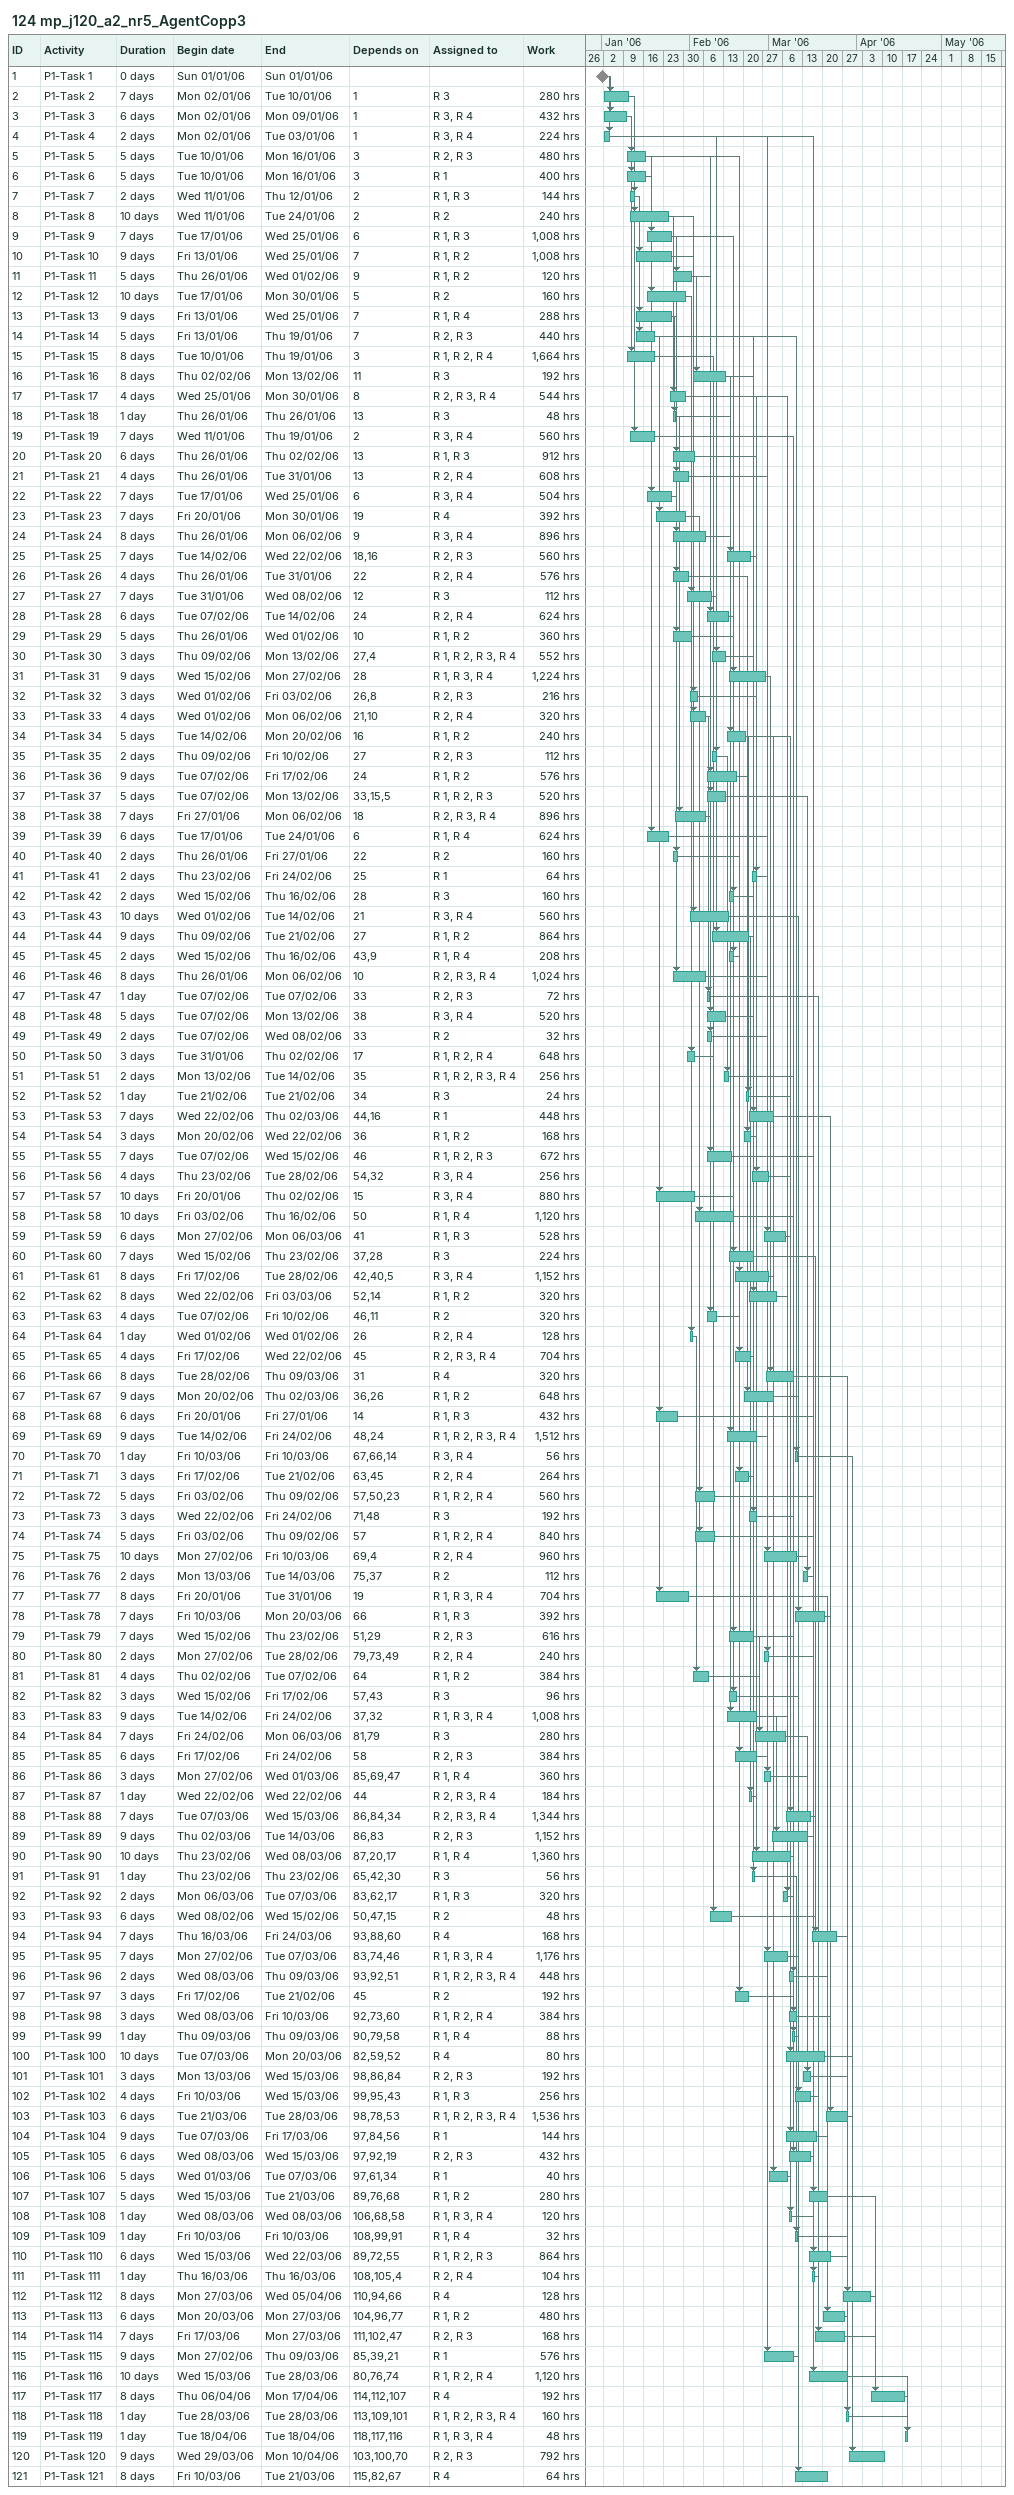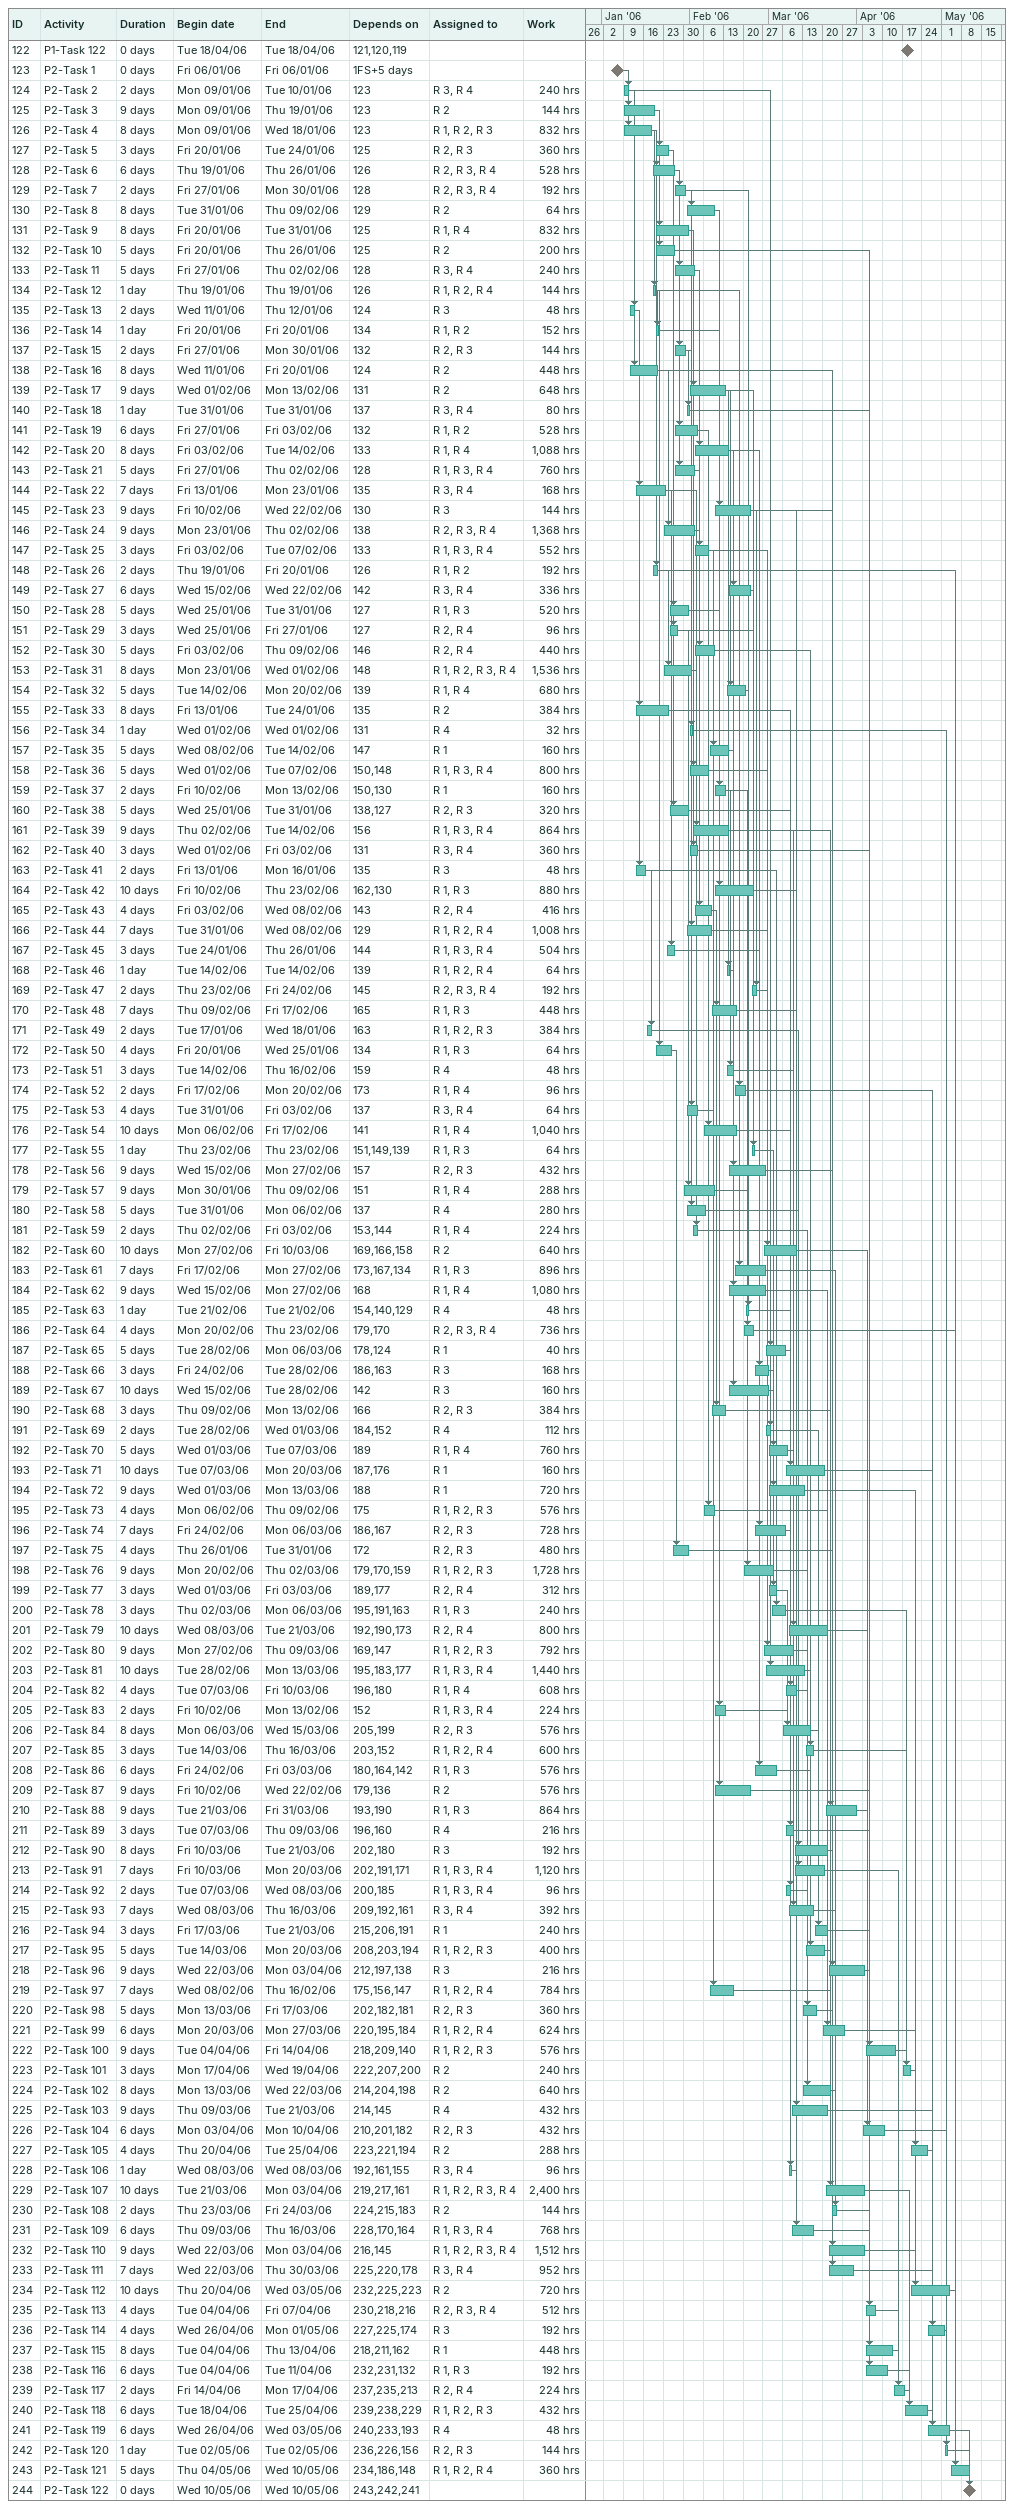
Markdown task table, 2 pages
124 mp_j120_a2_nr5_AgentCopp3

| ID | Task | Duration | Start | Finish | Predecessors | Resources | Work (h) |
|---|---|---|---|---|---|---|---|
| 1 | P1-Task 1 | 0d | 2006-01-01 | 2006-01-01 |  |  |  |
| 2 | P1-Task 2 | 7d | 2006-01-02 | 2006-01-10 | 1 | R 3 | 280 |
| 3 | P1-Task 3 | 6d | 2006-01-02 | 2006-01-09 | 1 | R 3, R 4 | 432 |
| 4 | P1-Task 4 | 2d | 2006-01-02 | 2006-01-03 | 1 | R 3, R 4 | 224 |
| 5 | P1-Task 5 | 5d | 2006-01-10 | 2006-01-16 | 3 | R 2, R 3 | 480 |
| 6 | P1-Task 6 | 5d | 2006-01-10 | 2006-01-16 | 3 | R 1 | 400 |
| 7 | P1-Task 7 | 2d | 2006-01-11 | 2006-01-12 | 2 | R 1, R 3 | 144 |
| 8 | P1-Task 8 | 10d | 2006-01-11 | 2006-01-24 | 2 | R 2 | 240 |
| 9 | P1-Task 9 | 7d | 2006-01-17 | 2006-01-25 | 6 | R 1, R 3 | 1008 |
| 10 | P1-Task 10 | 9d | 2006-01-13 | 2006-01-25 | 7 | R 1, R 2 | 1008 |
| 11 | P1-Task 11 | 5d | 2006-01-26 | 2006-02-01 | 9 | R 1, R 2 | 120 |
| 12 | P1-Task 12 | 10d | 2006-01-17 | 2006-01-30 | 5 | R 2 | 160 |
| 13 | P1-Task 13 | 9d | 2006-01-13 | 2006-01-25 | 7 | R 1, R 4 | 288 |
| 14 | P1-Task 14 | 5d | 2006-01-13 | 2006-01-19 | 7 | R 2, R 3 | 440 |
| 15 | P1-Task 15 | 8d | 2006-01-10 | 2006-01-19 | 3 | R 1, R 2, R 4 | 1664 |
| 16 | P1-Task 16 | 8d | 2006-02-02 | 2006-02-13 | 11 | R 3 | 192 |
| 17 | P1-Task 17 | 4d | 2006-01-25 | 2006-01-30 | 8 | R 2, R 3, R 4 | 544 |
| 18 | P1-Task 18 | 1d | 2006-01-26 | 2006-01-26 | 13 | R 3 | 48 |
| 19 | P1-Task 19 | 7d | 2006-01-11 | 2006-01-19 | 2 | R 3, R 4 | 560 |
| 20 | P1-Task 20 | 6d | 2006-01-26 | 2006-02-02 | 13 | R 1, R 3 | 912 |
| 21 | P1-Task 21 | 4d | 2006-01-26 | 2006-01-31 | 13 | R 2, R 4 | 608 |
| 22 | P1-Task 22 | 7d | 2006-01-17 | 2006-01-25 | 6 | R 3, R 4 | 504 |
| 23 | P1-Task 23 | 7d | 2006-01-20 | 2006-01-30 | 19 | R 4 | 392 |
| 24 | P1-Task 24 | 8d | 2006-01-26 | 2006-02-06 | 9 | R 3, R 4 | 896 |
| 25 | P1-Task 25 | 7d | 2006-02-14 | 2006-02-22 | 18, 16 | R 2, R 3 | 560 |
| 26 | P1-Task 26 | 4d | 2006-01-26 | 2006-01-31 | 22 | R 2, R 4 | 576 |
| 27 | P1-Task 27 | 7d | 2006-01-31 | 2006-02-08 | 12 | R 3 | 112 |
| 28 | P1-Task 28 | 6d | 2006-02-07 | 2006-02-14 | 24 | R 2, R 4 | 624 |
| 29 | P1-Task 29 | 5d | 2006-01-26 | 2006-02-01 | 10 | R 1, R 2 | 360 |
| 30 | P1-Task 30 | 3d | 2006-02-09 | 2006-02-13 | 27, 4 | R 1, R 2, R 3, R 4 | 552 |
| 31 | P1-Task 31 | 9d | 2006-02-15 | 2006-02-27 | 28 | R 1, R 3, R 4 | 1224 |
| 32 | P1-Task 32 | 3d | 2006-02-01 | 2006-02-03 | 26, 8 | R 2, R 3 | 216 |
| 33 | P1-Task 33 | 4d | 2006-02-01 | 2006-02-06 | 21, 10 | R 2, R 4 | 320 |
| 34 | P1-Task 34 | 5d | 2006-02-14 | 2006-02-20 | 16 | R 1, R 2 | 240 |
| 35 | P1-Task 35 | 2d | 2006-02-09 | 2006-02-10 | 27 | R 2, R 3 | 112 |
| 36 | P1-Task 36 | 9d | 2006-02-07 | 2006-02-17 | 24 | R 1, R 2 | 576 |
| 37 | P1-Task 37 | 5d | 2006-02-07 | 2006-02-13 | 33, 15, 5 | R 1, R 2, R 3 | 520 |
| 38 | P1-Task 38 | 7d | 2006-01-27 | 2006-02-06 | 18 | R 2, R 3, R 4 | 896 |
| 39 | P1-Task 39 | 6d | 2006-01-17 | 2006-01-24 | 6 | R 1, R 4 | 624 |
| 40 | P1-Task 40 | 2d | 2006-01-26 | 2006-01-27 | 22 | R 2 | 160 |
| 41 | P1-Task 41 | 2d | 2006-02-23 | 2006-02-24 | 25 | R 1 | 64 |
| 42 | P1-Task 42 | 2d | 2006-02-15 | 2006-02-16 | 28 | R 3 | 160 |
| 43 | P1-Task 43 | 10d | 2006-02-01 | 2006-02-14 | 21 | R 3, R 4 | 560 |
| 44 | P1-Task 44 | 9d | 2006-02-09 | 2006-02-21 | 27 | R 1, R 2 | 864 |
| 45 | P1-Task 45 | 2d | 2006-02-15 | 2006-02-16 | 43, 9 | R 1, R 4 | 208 |
| 46 | P1-Task 46 | 8d | 2006-01-26 | 2006-02-06 | 10 | R 2, R 3, R 4 | 1024 |
| 47 | P1-Task 47 | 1d | 2006-02-07 | 2006-02-07 | 33 | R 2, R 3 | 72 |
| 48 | P1-Task 48 | 5d | 2006-02-07 | 2006-02-13 | 38 | R 3, R 4 | 520 |
| 49 | P1-Task 49 | 2d | 2006-02-07 | 2006-02-08 | 33 | R 2 | 32 |
| 50 | P1-Task 50 | 3d | 2006-01-31 | 2006-02-02 | 17 | R 1, R 2, R 4 | 648 |
| 51 | P1-Task 51 | 2d | 2006-02-13 | 2006-02-14 | 35 | R 1, R 2, R 3, R 4 | 256 |
| 52 | P1-Task 52 | 1d | 2006-02-21 | 2006-02-21 | 34 | R 3 | 24 |
| 53 | P1-Task 53 | 7d | 2006-02-22 | 2006-03-02 | 44, 16 | R 1 | 448 |
| 54 | P1-Task 54 | 3d | 2006-02-20 | 2006-02-22 | 36 | R 1, R 2 | 168 |
| 55 | P1-Task 55 | 7d | 2006-02-07 | 2006-02-15 | 46 | R 1, R 2, R 3 | 672 |
| 56 | P1-Task 56 | 4d | 2006-02-23 | 2006-02-28 | 54, 32 | R 3, R 4 | 256 |
| 57 | P1-Task 57 | 10d | 2006-01-20 | 2006-02-02 | 15 | R 3, R 4 | 880 |
| 58 | P1-Task 58 | 10d | 2006-02-03 | 2006-02-16 | 50 | R 1, R 4 | 1120 |
| 59 | P1-Task 59 | 6d | 2006-02-27 | 2006-03-06 | 41 | R 1, R 3 | 528 |
| 60 | P1-Task 60 | 7d | 2006-02-15 | 2006-02-23 | 37, 28 | R 3 | 224 |
| 61 | P1-Task 61 | 8d | 2006-02-17 | 2006-02-28 | 42, 40, 5 | R 3, R 4 | 1152 |
| 62 | P1-Task 62 | 8d | 2006-02-22 | 2006-03-03 | 52, 14 | R 1, R 2 | 320 |
| 63 | P1-Task 63 | 4d | 2006-02-07 | 2006-02-10 | 46, 11 | R 2 | 320 |
| 64 | P1-Task 64 | 1d | 2006-02-01 | 2006-02-01 | 26 | R 2, R 4 | 128 |
| 65 | P1-Task 65 | 4d | 2006-02-17 | 2006-02-22 | 45 | R 2, R 3, R 4 | 704 |
| 66 | P1-Task 66 | 8d | 2006-02-28 | 2006-03-09 | 31 | R 4 | 320 |
| 67 | P1-Task 67 | 9d | 2006-02-20 | 2006-03-02 | 36, 26 | R 1, R 2 | 648 |
| 68 | P1-Task 68 | 6d | 2006-01-20 | 2006-01-27 | 14 | R 1, R 3 | 432 |
| 69 | P1-Task 69 | 9d | 2006-02-14 | 2006-02-24 | 48, 24 | R 1, R 2, R 3, R 4 | 1512 |
| 70 | P1-Task 70 | 1d | 2006-03-10 | 2006-03-10 | 67, 66, 14 | R 3, R 4 | 56 |
| 71 | P1-Task 71 | 3d | 2006-02-17 | 2006-02-21 | 63, 45 | R 2, R 4 | 264 |
| 72 | P1-Task 72 | 5d | 2006-02-03 | 2006-02-09 | 57, 50, 23 | R 1, R 2, R 4 | 560 |
| 73 | P1-Task 73 | 3d | 2006-02-22 | 2006-02-24 | 71, 48 | R 3 | 192 |
| 74 | P1-Task 74 | 5d | 2006-02-03 | 2006-02-09 | 57 | R 1, R 2, R 4 | 840 |
| 75 | P1-Task 75 | 10d | 2006-02-27 | 2006-03-10 | 69, 4 | R 2, R 4 | 960 |
| 76 | P1-Task 76 | 2d | 2006-03-13 | 2006-03-14 | 75, 37 | R 2 | 112 |
| 77 | P1-Task 77 | 8d | 2006-01-20 | 2006-01-31 | 19 | R 1, R 3, R 4 | 704 |
| 78 | P1-Task 78 | 7d | 2006-03-10 | 2006-03-20 | 66 | R 1, R 3 | 392 |
| 79 | P1-Task 79 | 7d | 2006-02-15 | 2006-02-23 | 51, 29 | R 2, R 3 | 616 |
| 80 | P1-Task 80 | 2d | 2006-02-27 | 2006-02-28 | 79, 73, 49 | R 2, R 4 | 240 |
| 81 | P1-Task 81 | 4d | 2006-02-02 | 2006-02-07 | 64 | R 1, R 2 | 384 |
| 82 | P1-Task 82 | 3d | 2006-02-15 | 2006-02-17 | 57, 43 | R 3 | 96 |
| 83 | P1-Task 83 | 9d | 2006-02-14 | 2006-02-24 | 37, 32 | R 1, R 3, R 4 | 1008 |
| 84 | P1-Task 84 | 7d | 2006-02-24 | 2006-03-06 | 81, 79 | R 3 | 280 |
| 85 | P1-Task 85 | 6d | 2006-02-17 | 2006-02-24 | 58 | R 2, R 3 | 384 |
| 86 | P1-Task 86 | 3d | 2006-02-27 | 2006-03-01 | 85, 69, 47 | R 1, R 4 | 360 |
| 87 | P1-Task 87 | 1d | 2006-02-22 | 2006-02-22 | 44 | R 2, R 3, R 4 | 184 |
| 88 | P1-Task 88 | 7d | 2006-03-07 | 2006-03-15 | 86, 84, 34 | R 2, R 3, R 4 | 1344 |
| 89 | P1-Task 89 | 9d | 2006-03-02 | 2006-03-14 | 86, 83 | R 2, R 3 | 1152 |
| 90 | P1-Task 90 | 10d | 2006-02-23 | 2006-03-08 | 87, 20, 17 | R 1, R 4 | 1360 |
| 91 | P1-Task 91 | 1d | 2006-02-23 | 2006-02-23 | 65, 42, 30 | R 3 | 56 |
| 92 | P1-Task 92 | 2d | 2006-03-06 | 2006-03-07 | 83, 62, 17 | R 1, R 3 | 320 |
| 93 | P1-Task 93 | 6d | 2006-02-08 | 2006-02-15 | 50, 47, 15 | R 2 | 48 |
| 94 | P1-Task 94 | 7d | 2006-03-16 | 2006-03-24 | 93, 88, 60 | R 4 | 168 |
| 95 | P1-Task 95 | 7d | 2006-02-27 | 2006-03-07 | 83, 74, 46 | R 1, R 3, R 4 | 1176 |
| 96 | P1-Task 96 | 2d | 2006-03-08 | 2006-03-09 | 93, 92, 51 | R 1, R 2, R 3, R 4 | 448 |
| 97 | P1-Task 97 | 3d | 2006-02-17 | 2006-02-21 | 45 | R 2 | 192 |
| 98 | P1-Task 98 | 3d | 2006-03-08 | 2006-03-10 | 92, 73, 60 | R 1, R 2, R 4 | 384 |
| 99 | P1-Task 99 | 1d | 2006-03-09 | 2006-03-09 | 90, 79, 58 | R 1, R 4 | 88 |
| 100 | P1-Task 100 | 10d | 2006-03-07 | 2006-03-20 | 82, 59, 52 | R 4 | 80 |
| 101 | P1-Task 101 | 3d | 2006-03-13 | 2006-03-15 | 98, 86, 84 | R 2, R 3 | 192 |
| 102 | P1-Task 102 | 4d | 2006-03-10 | 2006-03-15 | 99, 95, 43 | R 1, R 3 | 256 |
| 103 | P1-Task 103 | 6d | 2006-03-21 | 2006-03-28 | 98, 78, 53 | R 1, R 2, R 3, R 4 | 1536 |
| 104 | P1-Task 104 | 9d | 2006-03-07 | 2006-03-17 | 97, 84, 56 | R 1 | 144 |
| 105 | P1-Task 105 | 6d | 2006-03-08 | 2006-03-15 | 97, 92, 19 | R 2, R 3 | 432 |
| 106 | P1-Task 106 | 5d | 2006-03-01 | 2006-03-07 | 97, 61, 34 | R 1 | 40 |
| 107 | P1-Task 107 | 5d | 2006-03-15 | 2006-03-21 | 89, 76, 68 | R 1, R 2 | 280 |
| 108 | P1-Task 108 | 1d | 2006-03-08 | 2006-03-08 | 106, 68, 58 | R 1, R 3, R 4 | 120 |
| 109 | P1-Task 109 | 1d | 2006-03-10 | 2006-03-10 | 108, 99, 91 | R 1, R 4 | 32 |
| 110 | P1-Task 110 | 6d | 2006-03-15 | 2006-03-22 | 89, 72, 55 | R 1, R 2, R 3 | 864 |
| 111 | P1-Task 111 | 1d | 2006-03-16 | 2006-03-16 | 108, 105, 4 | R 2, R 4 | 104 |
| 112 | P1-Task 112 | 8d | 2006-03-27 | 2006-04-05 | 110, 94, 66 | R 4 | 128 |
| 113 | P1-Task 113 | 6d | 2006-03-20 | 2006-03-27 | 104, 96, 77 | R 1, R 2 | 480 |
| 114 | P1-Task 114 | 7d | 2006-03-17 | 2006-03-27 | 111, 102, 47 | R 2, R 3 | 168 |
| 115 | P1-Task 115 | 9d | 2006-02-27 | 2006-03-09 | 85, 39, 21 | R 1 | 576 |
| 116 | P1-Task 116 | 10d | 2006-03-15 | 2006-03-28 | 80, 76, 74 | R 1, R 2, R 4 | 1120 |
| 117 | P1-Task 117 | 8d | 2006-04-06 | 2006-04-17 | 114, 112, 107 | R 4 | 192 |
| 118 | P1-Task 118 | 1d | 2006-03-28 | 2006-03-28 | 113, 109, 101 | R 1, R 2, R 3, R 4 | 160 |
| 119 | P1-Task 119 | 1d | 2006-04-18 | 2006-04-18 | 118, 117, 116 | R 1, R 3, R 4 | 48 |
| 120 | P1-Task 120 | 9d | 2006-03-29 | 2006-04-10 | 103, 100, 70 | R 2, R 3 | 792 |
| 121 | P1-Task 121 | 8d | 2006-03-10 | 2006-03-21 | 115, 82, 67 | R 4 | 64 |
| 122 | P1-Task 122 | 0d | 2006-04-18 | 2006-04-18 | 121, 120, 119 |  |  |
| 123 | P2-Task 1 | 0d | 2006-01-06 | 2006-01-06 | 1FS+5d |  |  |
| 124 | P2-Task 2 | 2d | 2006-01-09 | 2006-01-10 | 123 | R 3, R 4 | 240 |
| 125 | P2-Task 3 | 9d | 2006-01-09 | 2006-01-19 | 123 | R 2 | 144 |
| 126 | P2-Task 4 | 8d | 2006-01-09 | 2006-01-18 | 123 | R 1, R 2, R 3 | 832 |
| 127 | P2-Task 5 | 3d | 2006-01-20 | 2006-01-24 | 125 | R 2, R 3 | 360 |
| 128 | P2-Task 6 | 6d | 2006-01-19 | 2006-01-26 | 126 | R 2, R 3, R 4 | 528 |
| 129 | P2-Task 7 | 2d | 2006-01-27 | 2006-01-30 | 128 | R 2, R 3, R 4 | 192 |
| 130 | P2-Task 8 | 8d | 2006-01-31 | 2006-02-09 | 129 | R 2 | 64 |
| 131 | P2-Task 9 | 8d | 2006-01-20 | 2006-01-31 | 125 | R 1, R 4 | 832 |
| 132 | P2-Task 10 | 5d | 2006-01-20 | 2006-01-26 | 125 | R 2 | 200 |
| 133 | P2-Task 11 | 5d | 2006-01-27 | 2006-02-02 | 128 | R 3, R 4 | 240 |
| 134 | P2-Task 12 | 1d | 2006-01-19 | 2006-01-19 | 126 | R 1, R 2, R 4 | 144 |
| 135 | P2-Task 13 | 2d | 2006-01-11 | 2006-01-12 | 124 | R 3 | 48 |
| 136 | P2-Task 14 | 1d | 2006-01-20 | 2006-01-20 | 134 | R 1, R 2 | 152 |
| 137 | P2-Task 15 | 2d | 2006-01-27 | 2006-01-30 | 132 | R 2, R 3 | 144 |
| 138 | P2-Task 16 | 8d | 2006-01-11 | 2006-01-20 | 124 | R 2 | 448 |
| 139 | P2-Task 17 | 9d | 2006-02-01 | 2006-02-13 | 131 | R 2 | 648 |
| 140 | P2-Task 18 | 1d | 2006-01-31 | 2006-01-31 | 137 | R 3, R 4 | 80 |
| 141 | P2-Task 19 | 6d | 2006-01-27 | 2006-02-03 | 132 | R 1, R 2 | 528 |
| 142 | P2-Task 20 | 8d | 2006-02-03 | 2006-02-14 | 133 | R 1, R 4 | 1088 |
| 143 | P2-Task 21 | 5d | 2006-01-27 | 2006-02-02 | 128 | R 1, R 3, R 4 | 760 |
| 144 | P2-Task 22 | 7d | 2006-01-13 | 2006-01-23 | 135 | R 3, R 4 | 168 |
| 145 | P2-Task 23 | 9d | 2006-02-10 | 2006-02-22 | 130 | R 3 | 144 |
| 146 | P2-Task 24 | 9d | 2006-01-23 | 2006-02-02 | 138 | R 2, R 3, R 4 | 1368 |
| 147 | P2-Task 25 | 3d | 2006-02-03 | 2006-02-07 | 133 | R 1, R 3, R 4 | 552 |
| 148 | P2-Task 26 | 2d | 2006-01-19 | 2006-01-20 | 126 | R 1, R 2 | 192 |
| 149 | P2-Task 27 | 6d | 2006-02-15 | 2006-02-22 | 142 | R 3, R 4 | 336 |
| 150 | P2-Task 28 | 5d | 2006-01-25 | 2006-01-31 | 127 | R 1, R 3 | 520 |
| 151 | P2-Task 29 | 3d | 2006-01-25 | 2006-01-27 | 127 | R 2, R 4 | 96 |
| 152 | P2-Task 30 | 5d | 2006-02-03 | 2006-02-09 | 146 | R 2, R 4 | 440 |
| 153 | P2-Task 31 | 8d | 2006-01-23 | 2006-02-01 | 148 | R 1, R 2, R 3, R 4 | 1536 |
| 154 | P2-Task 32 | 5d | 2006-02-14 | 2006-02-20 | 139 | R 1, R 4 | 680 |
| 155 | P2-Task 33 | 8d | 2006-01-13 | 2006-01-24 | 135 | R 2 | 384 |
| 156 | P2-Task 34 | 1d | 2006-02-01 | 2006-02-01 | 131 | R 4 | 32 |
| 157 | P2-Task 35 | 5d | 2006-02-08 | 2006-02-14 | 147 | R 1 | 160 |
| 158 | P2-Task 36 | 5d | 2006-02-01 | 2006-02-07 | 150, 148 | R 1, R 3, R 4 | 800 |
| 159 | P2-Task 37 | 2d | 2006-02-10 | 2006-02-13 | 150, 130 | R 1 | 160 |
| 160 | P2-Task 38 | 5d | 2006-01-25 | 2006-01-31 | 138, 127 | R 2, R 3 | 320 |
| 161 | P2-Task 39 | 9d | 2006-02-02 | 2006-02-14 | 156 | R 1, R 3, R 4 | 864 |
| 162 | P2-Task 40 | 3d | 2006-02-01 | 2006-02-03 | 131 | R 3, R 4 | 360 |
| 163 | P2-Task 41 | 2d | 2006-01-13 | 2006-01-16 | 135 | R 3 | 48 |
| 164 | P2-Task 42 | 10d | 2006-02-10 | 2006-02-23 | 162, 130 | R 1, R 3 | 880 |
| 165 | P2-Task 43 | 4d | 2006-02-03 | 2006-02-08 | 143 | R 2, R 4 | 416 |
| 166 | P2-Task 44 | 7d | 2006-01-31 | 2006-02-08 | 129 | R 1, R 2, R 4 | 1008 |
| 167 | P2-Task 45 | 3d | 2006-01-24 | 2006-01-26 | 144 | R 1, R 3, R 4 | 504 |
| 168 | P2-Task 46 | 1d | 2006-02-14 | 2006-02-14 | 139 | R 1, R 2, R 4 | 64 |
| 169 | P2-Task 47 | 2d | 2006-02-23 | 2006-02-24 | 145 | R 2, R 3, R 4 | 192 |
| 170 | P2-Task 48 | 7d | 2006-02-09 | 2006-02-17 | 165 | R 1, R 3 | 448 |
| 171 | P2-Task 49 | 2d | 2006-01-17 | 2006-01-18 | 163 | R 1, R 2, R 3 | 384 |
| 172 | P2-Task 50 | 4d | 2006-01-20 | 2006-01-25 | 134 | R 1, R 3 | 64 |
| 173 | P2-Task 51 | 3d | 2006-02-14 | 2006-02-16 | 159 | R 4 | 48 |
| 174 | P2-Task 52 | 2d | 2006-02-17 | 2006-02-20 | 173 | R 1, R 4 | 96 |
| 175 | P2-Task 53 | 4d | 2006-01-31 | 2006-02-03 | 137 | R 3, R 4 | 64 |
| 176 | P2-Task 54 | 10d | 2006-02-06 | 2006-02-17 | 141 | R 1, R 4 | 1040 |
| 177 | P2-Task 55 | 1d | 2006-02-23 | 2006-02-23 | 151, 149, 139 | R 1, R 3 | 64 |
| 178 | P2-Task 56 | 9d | 2006-02-15 | 2006-02-27 | 157 | R 2, R 3 | 432 |
| 179 | P2-Task 57 | 9d | 2006-01-30 | 2006-02-09 | 151 | R 1, R 4 | 288 |
| 180 | P2-Task 58 | 5d | 2006-01-31 | 2006-02-06 | 137 | R 4 | 280 |
| 181 | P2-Task 59 | 2d | 2006-02-02 | 2006-02-03 | 153, 144 | R 1, R 4 | 224 |
| 182 | P2-Task 60 | 10d | 2006-02-27 | 2006-03-10 | 169, 166, 158 | R 2 | 640 |
| 183 | P2-Task 61 | 7d | 2006-02-17 | 2006-02-27 | 173, 167, 134 | R 1, R 3 | 896 |
| 184 | P2-Task 62 | 9d | 2006-02-15 | 2006-02-27 | 168 | R 1, R 4 | 1080 |
| 185 | P2-Task 63 | 1d | 2006-02-21 | 2006-02-21 | 154, 140, 129 | R 4 | 48 |
| 186 | P2-Task 64 | 4d | 2006-02-20 | 2006-02-23 | 179, 170 | R 2, R 3, R 4 | 736 |
| 187 | P2-Task 65 | 5d | 2006-02-28 | 2006-03-06 | 178, 124 | R 1 | 40 |
| 188 | P2-Task 66 | 3d | 2006-02-24 | 2006-02-28 | 186, 163 | R 3 | 168 |
| 189 | P2-Task 67 | 10d | 2006-02-15 | 2006-02-28 | 142 | R 3 | 160 |
| 190 | P2-Task 68 | 3d | 2006-02-09 | 2006-02-13 | 166 | R 2, R 3 | 384 |
| 191 | P2-Task 69 | 2d | 2006-02-28 | 2006-03-01 | 184, 152 | R 4 | 112 |
| 192 | P2-Task 70 | 5d | 2006-03-01 | 2006-03-07 | 189 | R 1, R 4 | 760 |
| 193 | P2-Task 71 | 10d | 2006-03-07 | 2006-03-20 | 187, 176 | R 1 | 160 |
| 194 | P2-Task 72 | 9d | 2006-03-01 | 2006-03-13 | 188 | R 1 | 720 |
| 195 | P2-Task 73 | 4d | 2006-02-06 | 2006-02-09 | 175 | R 1, R 2, R 3 | 576 |
| 196 | P2-Task 74 | 7d | 2006-02-24 | 2006-03-06 | 186, 167 | R 2, R 3 | 728 |
| 197 | P2-Task 75 | 4d | 2006-01-26 | 2006-01-31 | 172 | R 2, R 3 | 480 |
| 198 | P2-Task 76 | 9d | 2006-02-20 | 2006-03-02 | 179, 170, 159 | R 1, R 2, R 3 | 1728 |
| 199 | P2-Task 77 | 3d | 2006-03-01 | 2006-03-03 | 189, 177 | R 2, R 4 | 312 |
| 200 | P2-Task 78 | 3d | 2006-03-02 | 2006-03-06 | 195, 191, 163 | R 1, R 3 | 240 |
| 201 | P2-Task 79 | 10d | 2006-03-08 | 2006-03-21 | 192, 190, 173 | R 2, R 4 | 800 |
| 202 | P2-Task 80 | 9d | 2006-02-27 | 2006-03-09 | 169, 147 | R 1, R 2, R 3 | 792 |
| 203 | P2-Task 81 | 10d | 2006-02-28 | 2006-03-13 | 195, 183, 177 | R 1, R 3, R 4 | 1440 |
| 204 | P2-Task 82 | 4d | 2006-03-07 | 2006-03-10 | 196, 180 | R 1, R 4 | 608 |
| 205 | P2-Task 83 | 2d | 2006-02-10 | 2006-02-13 | 152 | R 1, R 3, R 4 | 224 |
| 206 | P2-Task 84 | 8d | 2006-03-06 | 2006-03-15 | 205, 199 | R 2, R 3 | 576 |
| 207 | P2-Task 85 | 3d | 2006-03-14 | 2006-03-16 | 203, 152 | R 1, R 2, R 4 | 600 |
| 208 | P2-Task 86 | 6d | 2006-02-24 | 2006-03-03 | 180, 164, 142 | R 1, R 3 | 576 |
| 209 | P2-Task 87 | 9d | 2006-02-10 | 2006-02-22 | 179, 136 | R 2 | 576 |
| 210 | P2-Task 88 | 9d | 2006-03-21 | 2006-03-31 | 193, 190 | R 1, R 3 | 864 |
| 211 | P2-Task 89 | 3d | 2006-03-07 | 2006-03-09 | 196, 160 | R 4 | 216 |
| 212 | P2-Task 90 | 8d | 2006-03-10 | 2006-03-21 | 202, 180 | R 3 | 192 |
| 213 | P2-Task 91 | 7d | 2006-03-10 | 2006-03-20 | 202, 191, 171 | R 1, R 3, R 4 | 1120 |
| 214 | P2-Task 92 | 2d | 2006-03-07 | 2006-03-08 | 200, 185 | R 1, R 3, R 4 | 96 |
| 215 | P2-Task 93 | 7d | 2006-03-08 | 2006-03-16 | 209, 192, 161 | R 3, R 4 | 392 |
| 216 | P2-Task 94 | 3d | 2006-03-17 | 2006-03-21 | 215, 206, 191 | R 1 | 240 |
| 217 | P2-Task 95 | 5d | 2006-03-14 | 2006-03-20 | 208, 203, 194 | R 1, R 2, R 3 | 400 |
| 218 | P2-Task 96 | 9d | 2006-03-22 | 2006-04-03 | 212, 197, 138 | R 3 | 216 |
| 219 | P2-Task 97 | 7d | 2006-02-08 | 2006-02-16 | 175, 156, 147 | R 1, R 2, R 4 | 784 |
| 220 | P2-Task 98 | 5d | 2006-03-13 | 2006-03-17 | 202, 182, 181 | R 2, R 3 | 360 |
| 221 | P2-Task 99 | 6d | 2006-03-20 | 2006-03-27 | 220, 195, 184 | R 1, R 2, R 4 | 624 |
| 222 | P2-Task 100 | 9d | 2006-04-04 | 2006-04-14 | 218, 209, 140 | R 1, R 2, R 3 | 576 |
| 223 | P2-Task 101 | 3d | 2006-04-17 | 2006-04-19 | 222, 207, 200 | R 2 | 240 |
| 224 | P2-Task 102 | 8d | 2006-03-13 | 2006-03-22 | 214, 204, 198 | R 2 | 640 |
| 225 | P2-Task 103 | 9d | 2006-03-09 | 2006-03-21 | 214, 145 | R 4 | 432 |
| 226 | P2-Task 104 | 6d | 2006-04-03 | 2006-04-10 | 210, 201, 182 | R 2, R 3 | 432 |
| 227 | P2-Task 105 | 4d | 2006-04-20 | 2006-04-25 | 223, 221, 194 | R 2 | 288 |
| 228 | P2-Task 106 | 1d | 2006-03-08 | 2006-03-08 | 192, 161, 155 | R 3, R 4 | 96 |
| 229 | P2-Task 107 | 10d | 2006-03-21 | 2006-04-03 | 219, 217, 161 | R 1, R 2, R 3, R 4 | 2400 |
| 230 | P2-Task 108 | 2d | 2006-03-23 | 2006-03-24 | 224, 215, 183 | R 2 | 144 |
| 231 | P2-Task 109 | 6d | 2006-03-09 | 2006-03-16 | 228, 170, 164 | R 1, R 3, R 4 | 768 |
| 232 | P2-Task 110 | 9d | 2006-03-22 | 2006-04-03 | 216, 145 | R 1, R 2, R 3, R 4 | 1512 |
| 233 | P2-Task 111 | 7d | 2006-03-22 | 2006-03-30 | 225, 220, 178 | R 3, R 4 | 952 |
| 234 | P2-Task 112 | 10d | 2006-04-20 | 2006-05-03 | 232, 225, 223 | R 2 | 720 |
| 235 | P2-Task 113 | 4d | 2006-04-04 | 2006-04-07 | 230, 218, 216 | R 2, R 3, R 4 | 512 |
| 236 | P2-Task 114 | 4d | 2006-04-26 | 2006-05-01 | 227, 225, 174 | R 3 | 192 |
| 237 | P2-Task 115 | 8d | 2006-04-04 | 2006-04-13 | 218, 211, 162 | R 1 | 448 |
| 238 | P2-Task 116 | 6d | 2006-04-04 | 2006-04-11 | 232, 231, 132 | R 1, R 3 | 192 |
| 239 | P2-Task 117 | 2d | 2006-04-14 | 2006-04-17 | 237, 235, 213 | R 2, R 4 | 224 |
| 240 | P2-Task 118 | 6d | 2006-04-18 | 2006-04-25 | 239, 238, 229 | R 1, R 2, R 3 | 432 |
| 241 | P2-Task 119 | 6d | 2006-04-26 | 2006-05-03 | 240, 233, 193 | R 4 | 48 |
| 242 | P2-Task 120 | 1d | 2006-05-02 | 2006-05-02 | 236, 226, 156 | R 2, R 3 | 144 |
| 243 | P2-Task 121 | 5d | 2006-05-04 | 2006-05-10 | 234, 186, 148 | R 1, R 2, R 4 | 360 |
| 244 | P2-Task 122 | 0d | 2006-05-10 | 2006-05-10 | 243, 242, 241 |  |  |
